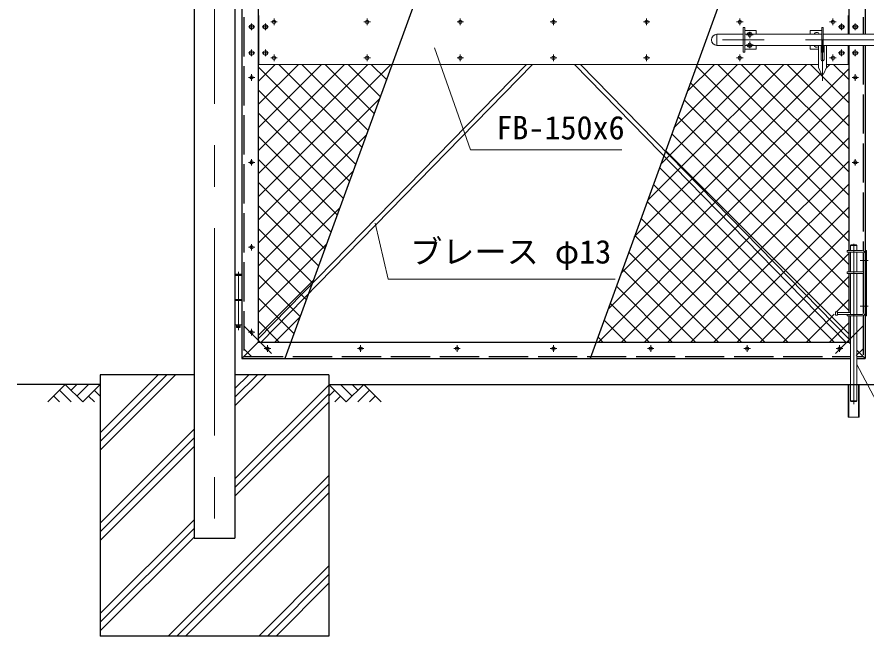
# Model space of a CAD drawing. Units: millimetres, scale not verified. Extents: x -6300 to 6300, y -4455 to 4455.
# Drawn here: x -4973 to -2373, y -2108 to -213 of the extents above; entities that cross this region are included whole.
import ezdxf
from ezdxf.enums import TextEntityAlignment as Align

# ---------------------------------------------------------------- set-up
doc = ezdxf.new("R2010")
doc.units = ezdxf.units.MM
doc.header["$LTSCALE"] = 20
doc.linetypes.add('DASHED', pattern=[7.5, 6, -1.5])
doc.linetypes.add('USER1', pattern=[50.8, 31.75, -6.35, 6.35, -6.35])
for name, color, linetype, lineweight in [('0-1_D-STR4', 7, 'Continuous', 25), ('0-2_D-BGD', 7, 'Continuous', 25), ('0-3_D-DCR-HCH', 7, 'Continuous', 13), ('0-6_Defpoints', 8, 'Continuous', 25), ('0-7_D-STR-TXT', 7, 'Continuous', 13), ('0-8_D-STR2', 7, 'Continuous', 13), ('0-9_D-STR1', 1, 'Continuous', 25), ('0-A_D-BMK', 2, 'USER1', 13), ('0-B_D-STR3', 3, 'Continuous', 13)]:
    doc.layers.add(name, color=color, linetype=linetype, lineweight=lineweight)
doc.styles.add('ＭＳ ゴシック', font='')
doc.styles.get('ＭＳ ゴシック').set_extended_font_data('MS Gothic')

msp = doc.modelspace()

# ---------------------------------------------------------------- linework, layer by layer
at = {"layer": '0-1_D-STR4'}
for p, q in [((-4719.06, -1307.84), (-4719.06, -2107.84)), ((-4431.56, -1307.84), (-4719.06, -1307.84)), ((-4019.06, -1307.84), (-4306.56, -1307.84)), ((-4019.06, -1307.84), (-4019.06, -2107.84)), ((-4019.06, -2107.84), (-4719.06, -2107.84))]:
    msp.add_line(p, q, dxfattribs=at)
at = {"layer": '0-2_D-BGD'}
for p, q in [((-4719.06, -1337.84), (-4973.35, -1337.84)), ((-4019.06, -1337.84), (-719.06, -1337.84))]:
    msp.add_line(p, q, dxfattribs=at)
at = {"layer": '0-3_D-DCR-HCH'}
for p, q in [((-4719.06, -1538.63), (-4488.27, -1307.84)), ((-4719.06, -1512.11), (-4514.79, -1307.84)), ((-4719.06, -1485.6), (-4541.31, -1307.84)), ((-4306.56, -1403.05), (-4211.35, -1307.84)), ((-4306.56, -1376.54), (-4237.87, -1307.84)), ((-4306.56, -1350.02), (-4264.38, -1307.84)), ((-4825.49, -1337.84), (-4878.7, -1391.05)), ((-4825.49, -1337.84), (-4772.28, -1391.05)), ((-4807.84, -1355.67), (-4790.01, -1337.84)), ((-4790.01, -1373.31), (-4754.54, -1337.84)), ((-4772.28, -1391.05), (-4719.06, -1337.84)), ((-4306.56, -1626.94), (-4019.06, -1339.44)), ((-3965.85, -1391.05), (-4019.06, -1337.84)), ((-3948.12, -1373.31), (-3983.59, -1337.84)), ((-3912.64, -1337.84), (-3965.85, -1391.05)), ((-3930.38, -1355.57), (-3948.12, -1337.84)), ((-3912.64, -1337.84), (-3859.43, -1391.05)), ((-4860.96, -1373.31), (-4843.14, -1391.05)), ((-4843.23, -1355.57), (-4807.59, -1391.05)), ((-4754.54, -1373.31), (-4736.72, -1391.05)), ((-4736.8, -1355.57), (-4719.06, -1373.23)), ((-4306.56, -1653.46), (-4019.06, -1365.96)), ((-4001.33, -1355.57), (-4019.06, -1373.23)), ((-3983.59, -1373.31), (-4001.41, -1391.05)), ((-3894.9, -1355.57), (-3930.54, -1391.05)), ((-3877.17, -1373.31), (-3894.98, -1391.05)), ((-4306.56, -1679.98), (-4019.06, -1392.48)), ((-4719.06, -1762.52), (-4431.56, -1475.02)), ((-4719.06, -1789.04), (-4431.56, -1501.54)), ((-4719.06, -1815.55), (-4431.56, -1528.05)), ((-4510.53, -2107.84), (-4019.06, -1616.37)), ((-4484.02, -2107.84), (-4019.06, -1642.89)), ((-4457.5, -2107.84), (-4019.06, -1669.4)), ((-4719.06, -2039.44), (-4431.56, -1751.94)), ((-4719.06, -2065.96), (-4431.56, -1778.46)), ((-4719.06, -2092.48), (-4431.56, -1804.98)), ((-4233.61, -2107.84), (-4019.06, -1893.29)), ((-4207.09, -2107.84), (-4019.06, -1919.81)), ((-4180.58, -2107.84), (-4019.06, -1946.33))]:
    msp.add_line(p, q, dxfattribs=at)
at = {"layer": '0-6_Defpoints'}
for p, q in [((-3444.02, 692.16), (-4153.76, -1257.84)), ((-2510.37, 692.16), (-3220.11, -1257.84))]:
    msp.add_line(p, q, dxfattribs=at)
at = {"layer": '0-7_D-STR-TXT'}
for points in [[(-3122.45, -619.53), (-3586.02, -619.53), (-3696.19, -307.17)], [(-3142.82, -1015.26), (-3838.24, -1015.26), (-3877.55, -844.43)], [(-1624.26, -1596.63), (-2233.26, -1596.63), (-2404.12, -1276.72)]]:
    msp.add_lwpolyline(points, dxfattribs=at)
at = {"layer": '0-8_D-STR2'}
for p, q in [((-4235.56, -410.3), (-4183.1, -357.84)), ((-4235.56, -481.01), (-4112.39, -357.84)), ((-4235.56, -551.72), (-4041.68, -357.84)), ((-4235.56, -622.43), (-3970.97, -357.84)), ((-4235.56, -693.14), (-3900.26, -357.84)), ((-4235.56, -763.86), (-3829.55, -357.84)), ((-3918.54, -611.56), (-4172.26, -357.84)), ((-3899.67, -559.72), (-4101.55, -357.84)), ((-3880.8, -507.88), (-4030.84, -357.84)), ((-3861.93, -456.03), (-3960.13, -357.84)), ((-3843.06, -404.19), (-3889.42, -357.84)), ((-2977.13, -636.79), (-2698.18, -357.84)), ((-2963.29, -552.24), (-2768.89, -357.84)), ((-2942.18, -672.55), (-2627.47, -357.84)), ((-2922.83, -441.07), (-2839.6, -357.84)), ((-2428.56, -828.74), (-2894.38, -362.92)), ((-2428.56, -758.03), (-2828.76, -357.84)), ((-2428.56, -687.32), (-2758.05, -357.84)), ((-2428.56, -616.61), (-2687.34, -357.84)), ((-2428.56, -545.9), (-2616.62, -357.84)), ((-2428.56, -475.19), (-2545.91, -357.84)), ((-2496.56, -368.35), (-2486.04, -357.84)), ((-2428.56, -404.48), (-2475.2, -357.84)), ((-3937.41, -663.4), (-4235.56, -365.24)), ((-2428.56, -899.45), (-2913.25, -414.76)), ((-3956.28, -715.24), (-4235.56, -435.95)), ((-2802.39, -815.61), (-2428.56, -441.78)), ((-4235.56, -834.57), (-3864.73, -463.74)), ((-2428.56, -970.16), (-2932.12, -466.6)), ((-3975.14, -767.08), (-4235.56, -506.66)), ((-2428.56, -1040.87), (-2950.99, -518.45)), ((-2767.45, -851.37), (-2428.56, -512.49)), ((-2428.56, -1111.58), (-2969.86, -570.29)), ((-4235.56, -905.28), (-3905.2, -574.91)), ((-3994.01, -818.93), (-4235.56, -577.37)), ((-2732.5, -887.14), (-2428.56, -583.2)), ((-2428.56, -1182.29), (-2988.73, -622.13)), ((-4012.88, -870.77), (-4235.56, -648.09)), ((-3003.76, -663.42), (-2986.32, -645.98)), ((-2986.32, -645.98), (-2977.13, -636.79)), ((-2473.73, -1207.84), (-3007.6, -673.97)), ((-2951.37, -681.74), (-2942.18, -672.55)), ((-2697.56, -922.9), (-2428.56, -653.91)), ((-4235.56, -975.99), (-3945.66, -686.09)), ((-3044.22, -774.59), (-2951.37, -681.74)), ((-4031.75, -922.61), (-4235.56, -718.8)), ((-2544.44, -1207.84), (-3026.47, -725.81)), ((-2662.61, -958.67), (-2428.56, -724.62)), ((-2615.15, -1207.84), (-3045.34, -777.65)), ((-4050.62, -974.45), (-4235.56, -789.51)), ((-4235.56, -1046.7), (-3986.13, -797.26)), ((-2627.66, -994.43), (-2428.56, -795.33)), ((-3194.62, -1207.84), (-2811.59, -824.8)), ((-2685.86, -1207.84), (-3064.2, -829.5)), ((-2811.59, -824.8), (-2802.39, -815.61)), ((-2776.64, -860.57), (-2767.45, -851.37)), ((-4069.49, -1026.29), (-4235.56, -860.22)), ((-3123.91, -1207.84), (-2776.64, -860.57)), ((-2756.57, -1207.84), (-3083.07, -881.34)), ((-2592.72, -1030.2), (-2428.56, -866.04)), ((-4235.56, -1117.41), (-4026.59, -908.44)), ((-3053.2, -1207.84), (-2741.7, -896.33)), ((-2741.7, -896.33), (-2732.5, -887.14)), ((-4088.36, -1078.14), (-4235.56, -930.93)), ((-2827.28, -1207.84), (-3101.94, -933.18)), ((-2982.49, -1207.84), (-2706.75, -932.1)), ((-2706.75, -932.1), (-2697.56, -922.9)), ((-2671.8, -967.86), (-2662.61, -958.67)), ((-2898, -1207.84), (-3120.81, -985.02)), ((-2911.78, -1207.84), (-2671.8, -967.86)), ((-4107.23, -1129.98), (-4235.56, -1001.64)), ((-2841.07, -1207.84), (-2636.86, -1003.62)), ((-2636.86, -1003.62), (-2627.66, -994.43)), ((-4235.56, -1188.12), (-4067.06, -1019.61)), ((-2968.71, -1207.84), (-3139.68, -1036.86)), ((-2770.36, -1207.84), (-2601.91, -1039.39)), ((-2601.91, -1039.39), (-2592.72, -1030.2)), ((-4126.09, -1181.82), (-4235.56, -1072.35)), ((-3039.42, -1207.84), (-3158.55, -1088.71)), ((-2465.73, -1115.34), (-2428.56, -1078.18)), ((-4170.79, -1207.84), (-4235.56, -1143.06)), ((-4184.57, -1207.84), (-4107.52, -1130.79)), ((-3110.13, -1207.84), (-3177.42, -1140.55)), ((-3180.84, -1207.84), (-3196.29, -1192.39))]:
    msp.add_line(p, q, dxfattribs=at)
for points in [[(-3084.69, -885.77), (-2916.43, -717.51), (-2907.23, -708.32), (-2556.75, -357.84)], [(-3165.62, -1108.12), (-2846.53, -789.04), (-2837.34, -779.85), (-2428.56, -371.07)], [(-3125.15, -996.94), (-2881.48, -753.27), (-2872.29, -744.08), (-2513.18, -384.97)], [(-2699.65, -1207.84), (-2566.96, -1075.15), (-2557.77, -1065.96), (-2428.56, -936.75)], [(-2628.94, -1207.84), (-2532.02, -1110.92), (-2522.83, -1101.73), (-2428.56, -1007.47)], [(-2558.23, -1207.84), (-2497.07, -1146.68), (-2487.88, -1137.49), (-2473.06, -1122.68)], [(-2487.52, -1207.84), (-2462.13, -1182.45), (-2452.93, -1173.25), (-2428.56, -1148.89)]]:
    msp.add_lwpolyline(points, dxfattribs=at)
at = {"layer": '0-9_D-STR1'}
for p, q in [((-4431.56, 1109.16), (-4431.56, -1807.84)), ((-4306.56, 1109.16), (-4306.56, -1807.84)), ((-4285.56, 692.16), (-4285.56, -1257.84)), ((-2378.56, 692.16), (-2378.56, -265.84)), ((-4235.56, 642.16), (-4235.56, -1207.84)), ((-2428.56, 642.16), (-2428.56, -265.84)), ((-2428.56, -299.84), (-2428.56, -927.84)), ((-2378.56, -299.84), (-2378.56, -1257.84)), ((-2428.56, -932.34), (-2428.56, -993.34)), ((-2428.56, -997.84), (-2428.56, -1117.34)), ((-2428.56, -1127.84), (-2428.56, -1207.84)), ((-4285.56, -1257.84), (-4235.56, -1207.84)), ((-4235.56, -1207.84), (-2428.56, -1207.84)), ((-2423.06, -1213.34), (-2428.56, -1207.84)), ((-2378.56, -1257.84), (-2404.06, -1232.34)), ((-4285.31, -1257.84), (-2423.06, -1257.84)), ((-2404.06, -1257.84), (-2378.56, -1257.84)), ((-4431.56, -1807.84), (-4306.56, -1807.84))]:
    msp.add_line(p, q, dxfattribs=at)
at = {"layer": '0-9_D-STR1', "linetype": 'DASHED'}
for p, q in [((-4279.56, 686.16), (-4279.56, -1251.84)), ((-2384.56, 686.16), (-2384.56, -265.84)), ((-2384.56, -299.84), (-2384.56, -928.35)), ((-2384.56, -933.48), (-2384.56, -993.34)), ((-2384.56, -997.84), (-2384.56, -1122.19)), ((-2384.56, -1127.32), (-2384.56, -1251.84)), ((-4279.31, -1251.84), (-2423.06, -1251.84)), ((-2404.06, -1251.84), (-2384.81, -1251.84))]:
    msp.add_line(p, q, dxfattribs=at)
at = {"layer": '0-A_D-BMK'}
for p, q in [((-4369.06, 1172.7), (-4369.06, -1845.7)), ((-4255.56, -232.84), (-4255.56, -252.84)), ((-4213.56, -232.84), (-4213.56, -252.84)), ((-4177.06, -227.84), (-4197.06, -227.84)), ((-4187.06, -217.84), (-4187.06, -237.84)), ((-3892.06, -227.84), (-3912.06, -227.84)), ((-3902.06, -217.84), (-3902.06, -237.84)), ((-3607.06, -227.84), (-3627.06, -227.84)), ((-3617.06, -217.84), (-3617.06, -237.84)), ((-3322.06, -227.84), (-3342.06, -227.84)), ((-3332.06, -217.84), (-3332.06, -237.84)), ((-3037.06, -227.84), (-3057.06, -227.84)), ((-3047.06, -217.84), (-3047.06, -237.84)), ((-2752.06, -227.84), (-2772.06, -227.84)), ((-2762.06, -217.84), (-2762.06, -237.84)), ((-2467.06, -227.84), (-2487.06, -227.84)), ((-2477.06, -217.84), (-2477.06, -237.84)), ((-2450.56, -232.84), (-2450.56, -252.84)), ((-2408.56, -232.84), (-2408.56, -252.84)), ((-4245.56, -242.84), (-4265.56, -242.84)), ((-4203.56, -242.84), (-4223.56, -242.84)), ((-2731.56, -257.84), (-2731.56, -277.84)), ((-2440.56, -242.84), (-2460.56, -242.84)), ((-2398.56, -242.84), (-2418.56, -242.84)), ((-1925.61, -282.84), (-2855.61, -282.84)), ((-2721.56, -267.84), (-2741.56, -267.84)), ((-2508.81, -282.84), (-2508.81, -408.36)), ((-2721.56, -297.84), (-2741.56, -297.84)), ((-2731.56, -307.84), (-2731.56, -287.84)), ((-4245.56, -322.84), (-4265.56, -322.84)), ((-4255.56, -312.84), (-4255.56, -332.84)), ((-4203.56, -322.84), (-4223.56, -322.84)), ((-4213.56, -312.84), (-4213.56, -332.84)), ((-4177.06, -337.84), (-4197.06, -337.84)), ((-4187.06, -327.84), (-4187.06, -347.84)), ((-3892.06, -337.84), (-3912.06, -337.84)), ((-3902.06, -327.84), (-3902.06, -347.84)), ((-3607.06, -337.84), (-3627.06, -337.84)), ((-3617.06, -327.84), (-3617.06, -347.84)), ((-3322.06, -337.84), (-3342.06, -337.84)), ((-3332.06, -327.84), (-3332.06, -347.84)), ((-3037.06, -337.84), (-3057.06, -337.84)), ((-3047.06, -327.84), (-3047.06, -347.84)), ((-2752.06, -337.84), (-2772.06, -337.84)), ((-2762.06, -327.84), (-2762.06, -347.84)), ((-2467.06, -337.84), (-2487.06, -337.84)), ((-2477.06, -327.84), (-2477.06, -347.84)), ((-2440.56, -322.84), (-2460.56, -322.84)), ((-2450.56, -332.84), (-2450.56, -312.84)), ((-2398.56, -322.84), (-2418.56, -322.84)), ((-2408.56, -312.84), (-2408.56, -332.84)), ((-4255.56, -387.84), (-4255.56, -407.84)), ((-2408.56, -387.84), (-2408.56, -407.84)), ((-4245.56, -397.84), (-4265.56, -397.84)), ((-2418.56, -397.84), (-2398.56, -397.84)), ((-4255.56, -647.84), (-4255.56, -667.84)), ((-2408.56, -647.84), (-2408.56, -667.84)), ((-4265.56, -657.84), (-4245.56, -657.84)), ((-2398.56, -657.84), (-2418.56, -657.84)), ((-4255.56, -907.84), (-4255.56, -927.84)), ((-2413.56, -907), (-2413.56, -1397.7)), ((-4265.56, -917.84), (-4245.56, -917.84)), ((-2393.92, -957.84), (-2368.92, -957.84)), ((-4296.06, -993.3), (-4296.06, -1171.92)), ((-2393.92, -1097.84), (-2368.92, -1097.84)), ((-4300.06, -1158.84), (-4292.06, -1158.84)), ((-4255.56, -1167.84), (-4255.56, -1187.84)), ((-4245.56, -1177.84), (-4265.56, -1177.84)), ((-4207.06, -1217.84), (-4207.06, -1237.84)), ((-3922.06, -1217.84), (-3922.06, -1237.84)), ((-3627.06, -1217.84), (-3627.06, -1237.84)), ((-3332.06, -1217.84), (-3332.06, -1237.84)), ((-3034.56, -1217.84), (-3034.56, -1237.84)), ((-2739.56, -1217.84), (-2739.56, -1237.84)), ((-2457.06, -1217.84), (-2457.06, -1237.84)), ((-4197.06, -1227.84), (-4217.06, -1227.84)), ((-3912.06, -1227.84), (-3932.06, -1227.84)), ((-3617.06, -1227.84), (-3637.06, -1227.84)), ((-3322.06, -1227.84), (-3342.06, -1227.84)), ((-3024.56, -1227.84), (-3044.56, -1227.84)), ((-2729.56, -1227.84), (-2749.56, -1227.84)), ((-2447.06, -1227.84), (-2467.06, -1227.84))]:
    msp.add_line(p, q, dxfattribs=at)
at = {"layer": '0-B_D-STR3'}
for p, q in [((-4233.56, -357.84), (-4233.56, -207.84)), ((-2430.56, -265.84), (-2430.56, -207.84)), ((-2751.56, -245.34), (-2751.56, -320.34)), ((-2751.56, -245.34), (-2747.06, -245.34)), ((-2747.06, -245.34), (-2747.06, -320.34)), ((-2747.06, -254.34), (-2711.56, -254.34)), ((-2711.56, -254.34), (-2711.56, -265.84)), ((-2546.56, -254.34), (-2546.56, -265.84)), ((-2511.06, -254.34), (-2546.56, -254.34)), ((-2511.06, -245.34), (-2511.06, -320.34)), ((-2506.56, -245.34), (-2511.06, -245.34)), ((-2506.56, -245.34), (-2506.56, -320.34)), ((-2831.81, -265.84), (-2831.81, -299.84)), ((-2751.56, -265.84), (-2831.81, -265.84)), ((-2511.06, -265.84), (-2747.06, -265.84)), ((-2231.57, -265.84), (-2506.56, -265.84)), ((-2751.56, -299.84), (-2831.81, -299.84)), ((-2511.06, -299.84), (-2747.06, -299.84)), ((-2747.06, -311.34), (-2711.56, -311.34)), ((-2711.56, -299.84), (-2711.56, -311.34)), ((-2546.56, -299.84), (-2546.56, -311.34)), ((-2521.31, -311.34), (-2546.56, -311.34)), ((-2521.31, -299.84), (-2521.31, -367.84)), ((-2513.31, -299.84), (-2513.31, -343.34)), ((-2511.06, -311.34), (-2513.31, -311.34)), ((-2231.57, -299.84), (-2506.56, -299.84)), ((-2504.31, -299.84), (-2504.31, -343.34)), ((-2496.31, -299.84), (-2496.31, -367.84)), ((-2430.56, -357.84), (-2430.56, -299.84)), ((-2751.56, -320.34), (-2747.06, -320.34)), ((-2506.56, -320.34), (-2511.06, -320.34)), ((-2521.31, -357.84), (-4235.56, -357.84)), ((-3414.44, -357.84), (-4235.56, -1198.19)), ((-3396.26, -357.84), (-4226.81, -1207.84)), ((-3267.87, -357.84), (-2437.32, -1207.84)), ((-3249.69, -357.84), (-2428.56, -1198.19)), ((-2428.56, -357.84), (-2496.31, -357.84)), ((-2511.81, -387.84), (-2521.31, -367.84)), ((-2505.81, -387.84), (-2511.81, -387.84)), ((-2505.81, -387.84), (-2496.31, -367.84)), ((-2421.06, -910.09), (-2423.06, -912.09)), ((-2421.06, -910.09), (-2406.06, -910.09)), ((-2404.06, -912.09), (-2406.06, -910.09)), ((-2433.56, -927.84), (-2387.56, -927.84)), ((-2433.56, -932.34), (-2433.56, -927.84)), ((-2433.56, -932.34), (-2387.56, -932.34)), ((-2423.06, -912.09), (-2404.06, -912.09)), ((-2423.06, -927.84), (-2423.06, -912.09)), ((-2423.06, -993.34), (-2423.06, -932.34)), ((-2404.06, -927.84), (-2404.06, -912.09)), ((-2404.06, -993.34), (-2404.06, -932.34)), ((-2378.56, -927.84), (-2374.06, -927.84)), ((-2374.06, -1127.84), (-2374.06, -927.84)), ((-2383.06, -1118.84), (-2383.06, -936.84)), ((-4306.56, -1003.84), (-4285.56, -1003.84)), ((-4306.56, -1003.84), (-4306.56, -1154.84)), ((-4305.56, -1000.84), (-4304.56, -999.84)), ((-4305.56, -1000.84), (-4305.56, -1003.84)), ((-4305.56, -1000.84), (-4286.56, -1000.84)), ((-4304.56, -999.84), (-4287.56, -999.84)), ((-4287.56, -999.84), (-4286.56, -1000.84)), ((-4286.56, -1000.84), (-4286.56, -1003.84)), ((-4285.56, -1003.84), (-4285.56, -1154.84)), ((-2433.56, -993.34), (-2383.06, -993.34)), ((-2433.56, -997.84), (-2433.56, -993.34)), ((-2433.56, -997.84), (-2383.06, -997.84)), ((-2423.06, -1123.34), (-2423.06, -997.84)), ((-2404.06, -1123.34), (-2404.06, -997.84)), ((-4306.56, -1077.84), (-4285.56, -1077.84)), ((-4306.56, -1080.84), (-4285.56, -1080.84)), ((-2463.06, -1125.34), (-2463.06, -1115.34)), ((-2423.06, -1117.34), (-2463.06, -1117.34)), ((-2469.06, -1125.34), (-2463.06, -1125.34)), ((-2387.56, -1123.34), (-2463.06, -1123.34)), ((-2433.56, -1127.84), (-2433.56, -1123.34)), ((-2387.56, -1127.84), (-2433.56, -1127.84)), ((-2423.06, -1388.34), (-2423.06, -1127.84)), ((-2404.06, -1388.34), (-2404.06, -1127.84)), ((-2378.56, -1127.84), (-2374.06, -1127.84)), ((-4306.56, -1154.84), (-4285.56, -1154.84)), ((-4301.56, -1154.84), (-4301.56, -1162.84)), ((-4301.56, -1162.84), (-4300.56, -1163.84)), ((-4301.56, -1162.84), (-4290.56, -1162.84)), ((-4300.56, -1163.84), (-4291.56, -1163.84)), ((-4291.56, -1163.84), (-4290.56, -1162.84)), ((-4290.56, -1154.84), (-4290.56, -1162.84)), ((-2430.56, -1337.84), (-2430.56, -1437.84)), ((-2428.26, -1337.84), (-2428.26, -1437.84)), ((-2398.86, -1437.84), (-2398.86, -1337.84)), ((-2404.06, -1388.34), (-2423.06, -1388.34)), ((-2421.06, -1390.34), (-2423.06, -1388.34)), ((-2421.06, -1390.34), (-2406.06, -1390.34)), ((-2404.06, -1388.34), (-2406.06, -1390.34))]:
    msp.add_line(p, q, dxfattribs=at)
at = {"layer": '0-B_D-STR3', "linetype": 'DASHED'}
for p, q in [((-4279.56, -1157.84), (-4185.56, -1251.84)), ((-2384.56, -1158.02), (-2478.56, -1251.84)), ((-4279.56, -1228.66), (-4256.34, -1251.84)), ((-2384.56, -1228.66), (-2405.56, -1249.62))]:
    msp.add_line(p, q, dxfattribs=at)
at = {"layer": '0-B_D-STR3'}
for points in [[(-4249.06, -239.08), (-4255.56, -235.33), (-4262.06, -239.08), (-4262.06, -246.59), (-4255.56, -250.34), (-4249.06, -246.59)], [(-4207.06, -239.08), (-4213.56, -235.33), (-4220.06, -239.08), (-4220.06, -246.59), (-4213.56, -250.34), (-4207.06, -246.59)], [(-2444.06, -239.08), (-2450.56, -235.33), (-2457.06, -239.08), (-2457.06, -246.59), (-2450.56, -250.34), (-2444.06, -246.59)], [(-2402.06, -239.08), (-2408.56, -235.33), (-2415.06, -239.08), (-2415.06, -246.59), (-2408.56, -250.34), (-2402.06, -246.59)], [(-4249.06, -319.08), (-4255.56, -315.33), (-4262.06, -319.08), (-4262.06, -326.59), (-4255.56, -330.34), (-4249.06, -326.59)], [(-4207.06, -319.08), (-4213.56, -315.33), (-4220.06, -319.08), (-4220.06, -326.59), (-4213.56, -330.34), (-4207.06, -326.59)], [(-2444.06, -319.08), (-2450.56, -315.33), (-2457.06, -319.08), (-2457.06, -326.59), (-2450.56, -330.34), (-2444.06, -326.59)], [(-2402.06, -319.08), (-2408.56, -315.33), (-2415.06, -319.08), (-2415.06, -326.59), (-2408.56, -330.34), (-2402.06, -326.59)]]:
    msp.add_lwpolyline(points, close=True, dxfattribs=at)
for points in [[(-2469.06, -1125.34), (-2469.06, -1115.34), (-2463.06, -1115.34)], [(-2430.56, -1437.84), (-2396.56, -1437.84), (-2396.56, -1337.84)]]:
    msp.add_lwpolyline(points, dxfattribs=at)
for centre, radius in [((-4187.06, -227.84), 5.25), ((-3902.06, -227.84), 5.25), ((-3617.06, -227.84), 5.25), ((-3332.06, -227.84), 5.25), ((-3047.06, -227.84), 5.25), ((-2762.06, -227.84), 5.25), ((-2477.06, -227.84), 5.25), ((-4255.56, -242.84), 6.25), ((-4213.56, -242.84), 6.25), ((-2450.56, -242.84), 6.25), ((-2408.56, -242.84), 6.25), ((-2731.56, -267.84), 5), ((-2731.56, -297.84), 5), ((-4255.56, -322.84), 6.25), ((-4213.56, -322.84), 6.25), ((-4187.06, -337.84), 5.25), ((-3902.06, -337.84), 5.25), ((-3617.06, -337.84), 5.25), ((-3332.06, -337.84), 5.25), ((-3047.06, -337.84), 5.25), ((-2762.06, -337.84), 5.25), ((-2477.06, -337.84), 5.25), ((-2450.56, -322.84), 6.25), ((-2408.56, -322.84), 6.25), ((-4255.56, -397.84), 5.25), ((-2408.56, -397.84), 5.25), ((-4255.56, -657.84), 5.25), ((-2408.56, -657.84), 5.25), ((-4255.56, -917.84), 5.25), ((-4296.06, -1158.84), 2), ((-4255.56, -1177.84), 5.25), ((-4207.06, -1227.84), 5.25), ((-3922.06, -1227.84), 5.25), ((-3627.06, -1227.84), 5.25), ((-3332.06, -1227.84), 5.25), ((-3034.56, -1227.84), 5.25), ((-2739.56, -1227.84), 5.25), ((-2457.06, -1227.84), 5.25)]:
    msp.add_circle(centre, radius, dxfattribs=at)
for centre, radius, start, end in [((-2731.56, -267.84), 8, 14.47751, 165.52249), ((-2526.56, -267.84), 8, 14.47751, 165.52249), ((-2831.81, -282.84), 17, 90, 270), ((-2731.56, -297.84), 8, 194.47751, 345.52249), ((-2526.56, -297.84), 8, 194.47751, 311.0145), ((-2508.81, -343.34), 4.5, 180, 0), ((-2387.56, -936.84), 9, 0, 90), ((-2387.56, -936.84), 4.5, 0, 90), ((-2387.56, -1118.84), 9, 270, 0), ((-2387.56, -1118.84), 4.5, 270, 0)]:
    msp.add_arc(centre, radius, start, end, dxfattribs=at)

# ---------------------------------------------------------------- texts
at = {"layer": '0-7_D-STR-TXT', "style": 'ＭＳ ゴシック'}
for s, p in [('FB-150x6', (-3506.97, -609.41)), ('ブレース φ13', (-3770.61, -989.15))]:
    msp.add_text(s, height=72.14, dxfattribs=at).set_placement(p, align=Align.BOTTOM_LEFT)

doc.saveas('drawing.dxf')
